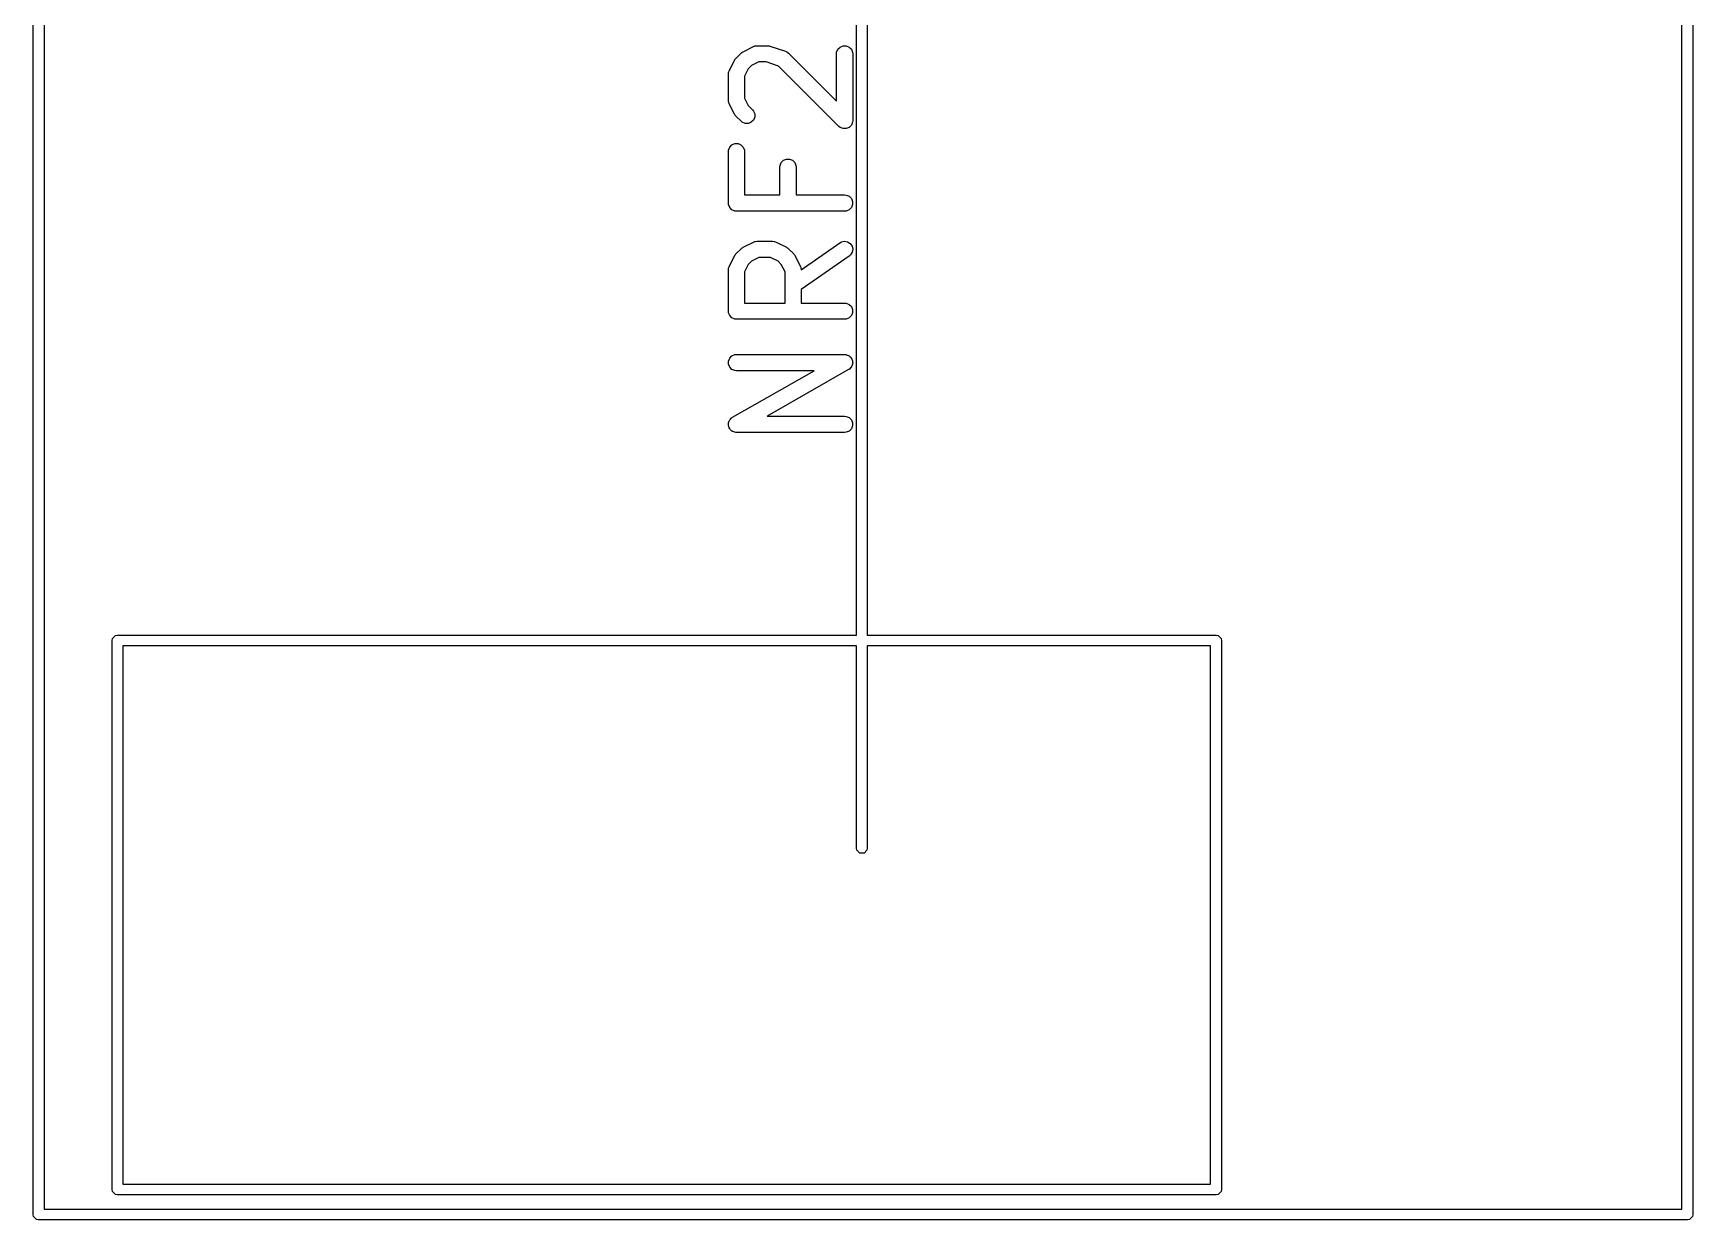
# Model space of a CAD drawing. Extents: x 2.7 to 14.1, y -9.5 to -1.1.
# Drawn here: x 8.063 to 8.668, y -5.693 to -5.261 of the extents above; entities that cross this region are included whole.
import ezdxf

# ---------------------------------------------------------------- set-up
doc = ezdxf.new("R2010")
doc.units = 0
doc.header["$MEASUREMENT"] = 0
doc.layers.add('BLACK', color=7, linetype='CONTINUOUS')

msp = doc.modelspace()

# ---------------------------------------------------------------- linework, layer by layer
at = {"layer": 'BLACK', "linetype": 'CONTINUOUS'}
for p, q in [((8.06335, -5.69115), (8.06335, -4.54942)), ((8.66768, -4.54942), (8.66768, -5.69115)), ((8.06729, -4.55139), (8.06729, -5.68919)), ((8.36709, -4.55139), (8.36709, -5.48013)), ((8.66374, -5.68919), (8.66374, -4.55139)), ((8.36316, -5.48013), (8.36316, -5.11943)), ((8.31923, -5.27006), (8.32111, -5.26818)), ((8.32111, -5.26818), (8.32133, -5.26799)), ((8.32133, -5.26799), (8.32138, -5.26794)), ((8.32138, -5.26794), (8.32147, -5.26788)), ((8.32147, -5.26788), (8.32155, -5.26781)), ((8.32155, -5.26781), (8.32163, -5.26778)), ((8.32163, -5.26778), (8.32187, -5.26763)), ((8.32187, -5.26763), (8.32562, -5.26575)), ((8.32562, -5.26575), (8.32616, -5.26555)), ((8.32616, -5.26555), (8.32627, -5.26554)), ((8.32627, -5.26554), (8.32637, -5.2655)), ((8.32637, -5.2655), (8.32694, -5.26544)), ((8.32694, -5.26544), (8.33069, -5.26544)), ((8.33069, -5.26544), (8.33099, -5.26547)), ((8.33099, -5.26547), (8.33106, -5.26546)), ((8.33106, -5.26546), (8.33117, -5.26549)), ((8.33117, -5.26549), (8.33127, -5.2655)), ((8.33127, -5.2655), (8.33134, -5.26553)), ((8.33134, -5.26553), (8.33163, -5.26559)), ((8.33163, -5.26559), (8.33725, -5.26747)), ((8.33725, -5.26747), (8.33778, -5.2677)), ((8.33778, -5.2677), (8.33786, -5.26777)), ((8.33786, -5.26777), (8.33796, -5.26781)), ((8.33796, -5.26781), (8.33841, -5.26818)), ((8.33841, -5.26818), (8.35586, -5.28564)), ((8.35586, -5.26839), (8.35592, -5.26782)), ((8.35586, -5.28564), (8.35586, -5.26839)), ((8.35592, -5.26782), (8.35636, -5.26675)), ((8.35636, -5.26675), (8.35718, -5.26594)), ((8.35718, -5.26594), (8.35824, -5.2655)), ((8.35824, -5.2655), (8.35939, -5.2655)), ((8.35939, -5.2655), (8.36046, -5.26594)), ((8.36046, -5.26594), (8.36127, -5.26675)), ((8.36127, -5.26675), (8.36171, -5.26782)), ((8.36171, -5.26782), (8.36177, -5.26839)), ((8.36177, -5.26839), (8.36177, -5.29277)), ((8.31649, -5.27589), (8.31655, -5.27532)), ((8.31655, -5.27532), (8.31659, -5.27522)), ((8.31659, -5.27522), (8.3166, -5.27511)), ((8.3166, -5.27511), (8.3168, -5.27457)), ((8.3168, -5.27457), (8.31868, -5.27082)), ((8.31868, -5.27082), (8.31884, -5.27057)), ((8.31884, -5.27057), (8.31887, -5.2705)), ((8.31887, -5.2705), (8.31893, -5.27042)), ((8.31893, -5.27042), (8.31899, -5.27033)), ((8.31899, -5.27033), (8.31905, -5.27028)), ((8.31905, -5.27028), (8.31923, -5.27006)), ((8.32375, -5.27389), (8.3224, -5.27659)), ((8.32494, -5.2727), (8.32375, -5.27389)), ((8.32764, -5.27135), (8.32494, -5.2727)), ((8.33022, -5.27135), (8.32764, -5.27135)), ((8.33472, -5.27285), (8.33022, -5.27135)), ((8.35673, -5.29485), (8.33472, -5.27285)), ((8.31649, -5.28527), (8.31649, -5.27589)), ((8.3224, -5.27659), (8.3224, -5.28457)), ((8.31655, -5.28584), (8.31649, -5.28527)), ((8.31659, -5.28594), (8.31655, -5.28584)), ((8.3166, -5.28605), (8.31659, -5.28594)), ((8.3168, -5.28659), (8.3166, -5.28605)), ((8.31868, -5.29034), (8.3168, -5.28659)), ((8.3224, -5.28457), (8.32375, -5.28727)), ((8.32375, -5.28727), (8.32528, -5.2888)), ((8.31884, -5.29058), (8.31868, -5.29034)), ((8.31887, -5.29066), (8.31884, -5.29058)), ((8.31893, -5.29074), (8.31887, -5.29066)), ((8.31899, -5.29083), (8.31893, -5.29074)), ((8.31905, -5.29088), (8.31899, -5.29083)), ((8.31923, -5.2911), (8.31905, -5.29088)), ((8.32111, -5.29298), (8.31923, -5.2911)), ((8.32155, -5.29335), (8.32111, -5.29298)), ((8.32262, -5.29379), (8.32155, -5.29335)), ((8.32377, -5.29379), (8.32262, -5.29379)), ((8.32484, -5.29335), (8.32377, -5.29379)), ((8.32565, -5.29253), (8.32484, -5.29335)), ((8.32528, -5.2888), (8.32565, -5.28925)), ((8.32565, -5.28925), (8.32609, -5.29031)), ((8.32609, -5.29147), (8.32565, -5.29253)), ((8.32609, -5.29031), (8.32609, -5.29147)), ((8.36158, -5.29365), (8.36127, -5.29441)), ((8.36171, -5.29334), (8.36158, -5.29365)), ((8.36177, -5.29277), (8.36171, -5.29334)), ((8.35718, -5.29522), (8.35673, -5.29485)), ((8.35793, -5.29553), (8.35718, -5.29522)), ((8.35824, -5.29566), (8.35793, -5.29553)), ((8.35939, -5.29566), (8.35824, -5.29566)), ((8.35824, -5.29566), (8.35824, -5.29566)), ((8.36046, -5.29522), (8.35939, -5.29566)), ((8.36127, -5.29441), (8.36046, -5.29522)), ((8.31649, -5.30401), (8.31655, -5.30344)), ((8.31649, -5.32276), (8.31649, -5.30401)), ((8.31655, -5.30344), (8.31699, -5.30237)), ((8.31699, -5.30237), (8.31781, -5.30156)), ((8.31781, -5.30156), (8.31887, -5.30112)), ((8.31887, -5.30112), (8.32002, -5.30112)), ((8.32002, -5.30112), (8.32109, -5.30156)), ((8.32109, -5.30156), (8.3219, -5.30237)), ((8.3219, -5.30237), (8.32234, -5.30344)), ((8.32234, -5.30344), (8.3224, -5.30401)), ((8.3224, -5.30401), (8.3224, -5.31981)), ((8.33524, -5.30964), (8.3353, -5.30906)), ((8.33524, -5.31981), (8.33524, -5.30964)), ((8.3353, -5.30906), (8.33574, -5.308)), ((8.33574, -5.308), (8.33655, -5.30718)), ((8.33655, -5.30718), (8.33762, -5.30674)), ((8.33762, -5.30674), (8.33877, -5.30674)), ((8.33877, -5.30674), (8.33983, -5.30718)), ((8.33983, -5.30718), (8.34065, -5.308)), ((8.34065, -5.308), (8.34109, -5.30906)), ((8.34109, -5.30906), (8.34115, -5.30964)), ((8.34115, -5.30964), (8.34115, -5.31981)), ((8.31655, -5.32334), (8.31649, -5.32276)), ((8.31699, -5.3244), (8.31655, -5.32334)), ((8.3224, -5.31981), (8.33524, -5.31981)), ((8.34115, -5.31981), (8.35882, -5.31981)), ((8.35882, -5.31981), (8.35939, -5.31987)), ((8.35939, -5.31987), (8.36046, -5.32031)), ((8.36046, -5.32031), (8.36127, -5.32112)), ((8.36127, -5.32112), (8.36171, -5.32219)), ((8.36171, -5.32334), (8.36127, -5.3244)), ((8.36171, -5.32219), (8.36171, -5.32334)), ((8.31781, -5.32522), (8.31699, -5.3244)), ((8.31887, -5.32566), (8.31781, -5.32522)), ((8.31945, -5.32571), (8.31887, -5.32566)), ((8.35882, -5.32571), (8.31945, -5.32571)), ((8.35939, -5.32566), (8.35882, -5.32571)), ((8.36046, -5.32522), (8.35939, -5.32566)), ((8.36127, -5.3244), (8.36046, -5.32522)), ((8.3168, -5.34581), (8.31868, -5.34206)), ((8.31868, -5.34206), (8.31884, -5.34182)), ((8.31884, -5.34182), (8.31887, -5.34174)), ((8.31887, -5.34174), (8.31893, -5.34166)), ((8.31893, -5.34166), (8.31899, -5.34157)), ((8.31899, -5.34157), (8.31905, -5.34152)), ((8.31905, -5.34152), (8.31923, -5.3413)), ((8.31923, -5.3413), (8.32111, -5.33942)), ((8.32111, -5.33942), (8.32133, -5.33924)), ((8.32133, -5.33924), (8.32138, -5.33918)), ((8.32138, -5.33918), (8.32147, -5.33912)), ((8.32147, -5.33912), (8.32155, -5.33905)), ((8.32155, -5.33905), (8.32163, -5.33902)), ((8.32163, -5.33902), (8.32187, -5.33887)), ((8.32187, -5.33887), (8.32562, -5.33699)), ((8.32562, -5.33699), (8.32616, -5.33679)), ((8.32616, -5.33679), (8.32627, -5.33678)), ((8.32627, -5.33678), (8.32637, -5.33674)), ((8.32637, -5.33674), (8.32694, -5.33668)), ((8.32694, -5.33668), (8.33257, -5.33668)), ((8.33257, -5.33668), (8.33315, -5.33674)), ((8.33315, -5.33674), (8.33324, -5.33678)), ((8.33324, -5.33678), (8.33335, -5.33679)), ((8.33335, -5.33679), (8.33389, -5.33699)), ((8.33389, -5.33699), (8.33764, -5.33887)), ((8.33764, -5.33887), (8.33789, -5.33902)), ((8.33789, -5.33902), (8.33796, -5.33905)), ((8.33796, -5.33905), (8.33804, -5.33912)), ((8.33804, -5.33912), (8.33813, -5.33918)), ((8.33813, -5.33918), (8.33818, -5.33924)), ((8.33818, -5.33924), (8.33841, -5.33942)), ((8.33841, -5.33942), (8.34028, -5.3413)), ((8.34028, -5.3413), (8.34047, -5.34152)), ((8.34047, -5.34152), (8.34053, -5.34157)), ((8.34053, -5.34157), (8.34058, -5.34166)), ((8.34058, -5.34166), (8.34065, -5.34174)), ((8.34065, -5.34174), (8.34068, -5.34182)), ((8.34068, -5.34182), (8.34083, -5.34206)), ((8.34083, -5.34206), (8.34271, -5.34581)), ((8.34302, -5.34709), (8.35712, -5.33722)), ((8.36051, -5.34205), (8.34302, -5.3543)), ((8.35712, -5.33722), (8.35763, -5.33693)), ((8.35763, -5.33693), (8.35875, -5.33668)), ((8.35875, -5.33668), (8.35989, -5.33688)), ((8.35989, -5.33688), (8.36086, -5.3375)), ((8.36095, -5.34168), (8.36051, -5.34205)), ((8.36086, -5.3375), (8.36152, -5.33845)), ((8.36157, -5.34071), (8.36095, -5.34168)), ((8.36152, -5.33845), (8.36177, -5.33957)), ((8.36177, -5.33957), (8.36157, -5.34071)), ((8.31649, -5.34713), (8.31655, -5.34656)), ((8.31649, -5.36213), (8.31649, -5.34713)), ((8.31655, -5.34656), (8.31659, -5.34646)), ((8.31659, -5.34646), (8.3166, -5.34635)), ((8.3166, -5.34635), (8.3168, -5.34581)), ((8.32375, -5.34513), (8.3224, -5.34783)), ((8.3224, -5.34783), (8.3224, -5.35918)), ((8.32494, -5.34394), (8.32375, -5.34513)), ((8.32764, -5.34259), (8.32494, -5.34394)), ((8.33187, -5.34259), (8.32764, -5.34259)), ((8.33457, -5.34394), (8.33187, -5.34259)), ((8.33577, -5.34513), (8.33457, -5.34394)), ((8.33712, -5.34783), (8.33577, -5.34513)), ((8.33712, -5.35918), (8.33712, -5.34783)), ((8.34271, -5.34581), (8.34292, -5.34635)), ((8.34292, -5.34635), (8.34292, -5.34646)), ((8.34292, -5.34646), (8.34296, -5.34656)), ((8.34296, -5.34656), (8.34302, -5.34709)), ((8.34302, -5.3543), (8.34302, -5.35918)), ((8.3224, -5.35918), (8.33712, -5.35918)), ((8.34302, -5.35918), (8.35882, -5.35918)), ((8.35882, -5.35918), (8.35939, -5.35924)), ((8.35939, -5.35924), (8.36046, -5.35968)), ((8.36046, -5.35968), (8.36127, -5.36049)), ((8.31655, -5.36271), (8.31649, -5.36213)), ((8.31699, -5.36377), (8.31655, -5.36271)), ((8.31781, -5.36459), (8.31699, -5.36377)), ((8.31887, -5.36503), (8.31781, -5.36459)), ((8.31945, -5.36508), (8.31887, -5.36503)), ((8.35882, -5.36508), (8.31945, -5.36508)), ((8.35939, -5.36503), (8.35882, -5.36508)), ((8.36046, -5.36459), (8.35939, -5.36503)), ((8.36127, -5.36377), (8.36046, -5.36459)), ((8.36127, -5.36049), (8.36171, -5.36156)), ((8.36171, -5.36271), (8.36127, -5.36377)), ((8.36171, -5.36156), (8.36171, -5.36271)), ((8.31699, -5.37924), (8.31781, -5.37842)), ((8.31781, -5.37842), (8.31887, -5.37798)), ((8.31887, -5.37798), (8.31945, -5.37793)), ((8.31945, -5.37793), (8.35882, -5.37793)), ((8.35882, -5.37793), (8.35896, -5.37794)), ((8.35896, -5.37794), (8.35902, -5.37793)), ((8.35902, -5.37793), (8.3591, -5.37795)), ((8.3591, -5.37795), (8.35939, -5.37798)), ((8.35939, -5.37798), (8.35975, -5.37813)), ((8.35975, -5.37813), (8.36013, -5.37824)), ((8.36013, -5.37824), (8.36028, -5.37835)), ((8.36028, -5.37835), (8.36046, -5.37842)), ((8.36046, -5.37842), (8.36073, -5.3787)), ((8.31655, -5.3803), (8.31699, -5.37924)), ((8.31655, -5.38146), (8.31655, -5.3803)), ((8.31699, -5.38252), (8.31655, -5.38146)), ((8.31781, -5.38333), (8.31699, -5.38252)), ((8.31887, -5.38378), (8.31781, -5.38333)), ((8.31798, -5.40081), (8.3477, -5.38383)), ((8.31945, -5.38383), (8.31887, -5.38378)), ((8.3477, -5.38383), (8.31945, -5.38383)), ((8.36028, -5.38344), (8.33056, -5.40042)), ((8.3604, -5.38336), (8.36028, -5.38344)), ((8.36046, -5.38333), (8.3604, -5.38336)), ((8.36051, -5.38328), (8.36046, -5.38333)), ((8.36075, -5.38311), (8.36051, -5.38328)), ((8.36073, -5.3787), (8.36104, -5.37894)), ((8.36099, -5.3828), (8.36075, -5.38311)), ((8.36127, -5.38252), (8.36099, -5.3828)), ((8.36104, -5.37894), (8.36114, -5.37911)), ((8.36114, -5.37911), (8.36127, -5.37924)), ((8.36127, -5.37924), (8.36142, -5.3796)), ((8.36134, -5.38235), (8.36127, -5.38252)), ((8.36146, -5.3822), (8.36134, -5.38235)), ((8.36142, -5.3796), (8.36162, -5.37994)), ((8.36156, -5.38182), (8.36146, -5.3822)), ((8.36171, -5.38146), (8.36156, -5.38182)), ((8.36162, -5.37994), (8.36164, -5.38013)), ((8.36164, -5.38013), (8.36171, -5.3803)), ((8.36171, -5.3803), (8.36171, -5.3807)), ((8.36171, -5.3807), (8.36176, -5.38109)), ((8.36176, -5.38109), (8.36171, -5.38127)), ((8.36171, -5.38127), (8.36171, -5.38146)), ((8.31655, -5.4028), (8.3167, -5.40244)), ((8.3167, -5.40244), (8.3168, -5.40206)), ((8.3168, -5.40206), (8.31692, -5.40191)), ((8.31692, -5.40191), (8.31699, -5.40174)), ((8.31699, -5.40174), (8.31727, -5.40146)), ((8.31727, -5.40146), (8.31751, -5.40115)), ((8.31751, -5.40115), (8.31775, -5.40098)), ((8.31775, -5.40098), (8.31781, -5.40092)), ((8.31781, -5.40092), (8.31786, -5.4009)), ((8.31786, -5.4009), (8.31798, -5.40081)), ((8.33056, -5.40042), (8.35882, -5.40042)), ((8.35882, -5.40042), (8.35939, -5.40048)), ((8.35939, -5.40048), (8.36046, -5.40092)), ((8.36046, -5.40092), (8.36127, -5.40174)), ((8.36127, -5.40174), (8.36171, -5.4028)), ((8.3165, -5.40317), (8.31655, -5.40299)), ((8.31655, -5.40356), (8.3165, -5.40317)), ((8.31655, -5.40299), (8.31655, -5.4028)), ((8.31655, -5.40395), (8.31655, -5.40356)), ((8.31662, -5.40413), (8.31655, -5.40395)), ((8.31665, -5.40431), (8.31662, -5.40413)), ((8.31684, -5.40465), (8.31665, -5.40431)), ((8.31699, -5.40502), (8.31684, -5.40465)), ((8.31712, -5.40515), (8.31699, -5.40502)), ((8.31722, -5.40531), (8.31712, -5.40515)), ((8.31753, -5.40555), (8.31722, -5.40531)), ((8.31781, -5.40583), (8.31753, -5.40555)), ((8.31798, -5.4059), (8.31781, -5.40583)), ((8.31813, -5.40602), (8.31798, -5.4059)), ((8.31851, -5.40612), (8.31813, -5.40602)), ((8.31887, -5.40627), (8.31851, -5.40612)), ((8.31916, -5.4063), (8.31887, -5.40627)), ((8.31924, -5.40632), (8.31916, -5.4063)), ((8.3193, -5.40632), (8.31924, -5.40632)), ((8.31945, -5.40633), (8.3193, -5.40632)), ((8.35882, -5.40633), (8.31945, -5.40633)), ((8.35939, -5.40627), (8.35882, -5.40633)), ((8.36046, -5.40583), (8.35939, -5.40627)), ((8.36127, -5.40502), (8.36046, -5.40583)), ((8.36171, -5.40395), (8.36127, -5.40502)), ((8.36171, -5.4028), (8.36171, -5.40395)), ((8.09224, -5.48135), (8.09331, -5.48028)), ((8.09331, -5.48028), (8.09406, -5.48013)), ((8.09406, -5.48013), (8.36316, -5.48013)), ((8.36709, -5.48013), (8.49406, -5.48013)), ((8.49406, -5.48013), (8.49481, -5.48028)), ((8.49481, -5.48028), (8.49588, -5.48135)), ((8.09209, -5.4821), (8.09224, -5.48135)), ((8.09209, -5.6821), (8.09209, -5.4821)), ((8.36316, -5.48407), (8.09603, -5.48407)), ((8.09603, -5.48407), (8.09603, -5.68013)), ((8.36316, -5.55771), (8.36316, -5.48407)), ((8.36709, -5.48407), (8.36709, -5.55771)), ((8.49209, -5.48407), (8.36709, -5.48407)), ((8.49209, -5.68013), (8.49209, -5.48407)), ((8.49588, -5.48135), (8.49603, -5.4821)), ((8.49603, -5.4821), (8.49603, -5.6821)), ((8.36331, -5.55846), (8.36316, -5.55771)), ((8.36437, -5.55953), (8.36331, -5.55846)), ((8.36588, -5.55953), (8.36437, -5.55953)), ((8.36694, -5.55846), (8.36588, -5.55953)), ((8.36709, -5.55771), (8.36694, -5.55846)), ((8.09603, -5.68013), (8.49209, -5.68013)), ((8.09224, -5.68285), (8.09209, -5.6821)), ((8.09331, -5.68392), (8.09224, -5.68285)), ((8.09406, -5.68407), (8.09331, -5.68392)), ((8.49406, -5.68407), (8.09406, -5.68407)), ((8.49481, -5.68392), (8.49406, -5.68407)), ((8.49588, -5.68285), (8.49481, -5.68392)), ((8.49603, -5.6821), (8.49588, -5.68285)), ((8.0635, -5.69191), (8.06335, -5.69115)), ((8.06457, -5.69297), (8.0635, -5.69191)), ((8.06729, -5.68919), (8.66374, -5.68919)), ((8.66753, -5.69191), (8.66647, -5.69297)), ((8.66768, -5.69115), (8.66753, -5.69191)), ((8.06532, -5.69312), (8.06457, -5.69297)), ((8.66571, -5.69312), (8.06532, -5.69312)), ((8.66647, -5.69297), (8.66571, -5.69312))]:
    msp.add_line(p, q, dxfattribs=at)

doc.saveas('drawing.dxf')
